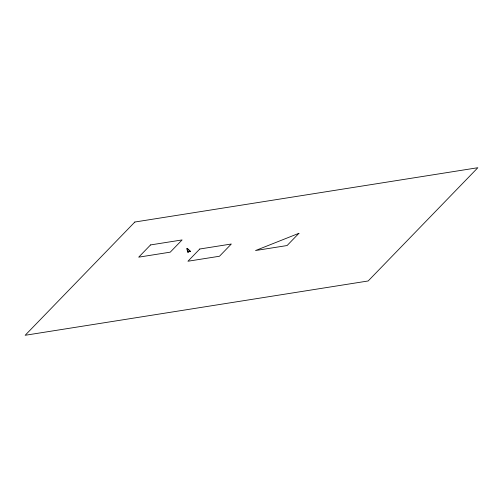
<?xml version="1.0" encoding="UTF-8"?>
<svg xmlns="http://www.w3.org/2000/svg" width="503" height="503" viewBox="0 0 503 503"><rect width="100%" height="100%" fill="white"/><g stroke="black" fill="none" stroke-linecap="round" stroke-linejoin="round"><path stroke-width="0.75" d="M187.738 252.047L190.404 251.299L187.738 252.047L186.745 248.608M187.449 248.532L190.404 251.299M187.041 248.381L189.989 251.148M187.751 250.821L188.147 252.198M134.842 222.024L25.15 335.281L368.158 280.976L477.85 167.719L134.842 222.024M150.554 244.923L138.702 257.159L170.247 252.16L182.092 239.931L150.554 244.923M199.785 249.004L187.933 261.239L219.478 256.241L231.323 244.012L199.785 249.004M298.933 233.304L287.087 245.539L255.543 250.532L298.933 233.304"/></g></svg>
